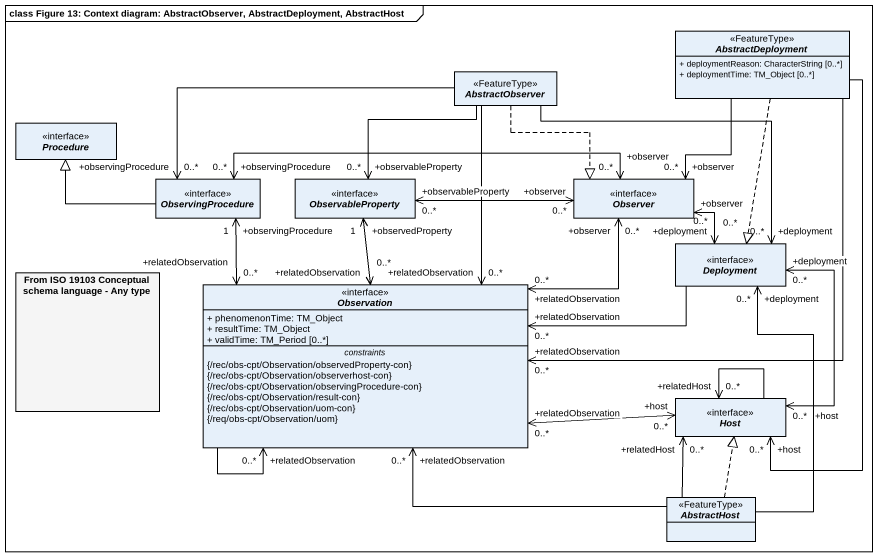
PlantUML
@startuml
mainframe class Figure 13: Context diagram: AbstractObserver, AbstractDeployment, AbstractHost
allowmixing
hide circle
hide empty members
skinparam classAttributeIconSize 0
abstract class AbstractDeployment <<FeatureType>> {
  + deploymentReason: CharacterString [0..*]
  + deploymentTime: TM_Object [0..*]
}
abstract class AbstractObserver <<FeatureType>>
interface Procedure
interface ObservingProcedure
interface ObservableProperty
interface Observer
interface Deployment
rectangle "From ISO 19103 Conceptual schema language - Any type" as From_ISO_19103_Conceptual #F5F5F5
interface Observation {
  + phenomenonTime: TM_Object
  + resultTime: TM_Object
  + validTime: TM_Period [0..*]
  -- constraints --
  {/rec/obs-cpt/Observation/observedProperty-con}
  {/rec/obs-cpt/Observation/observerhost-con}
  {/rec/obs-cpt/Observation/observingProcedure-con}
  {/rec/obs-cpt/Observation/result-con}
  {/rec/obs-cpt/Observation/uom-con}
  {/req/obs-cpt/Observation/uom}
}
interface Host
abstract class AbstractHost <<FeatureType>>
AbstractDeployment --> "+observer\n0..*" Observer
AbstractDeployment ..|> Deployment
AbstractDeployment --> "+relatedObservation\n0..*" Observation
AbstractDeployment --> "+host\n0..*" Host
AbstractObserver -left-> "+observingProcedure\n0..*" ObservingProcedure
AbstractObserver --> "+observableProperty\n0..*" ObservableProperty
AbstractObserver ..|> Observer
AbstractObserver --> "+deployment\n0..*" Deployment
AbstractObserver --> "+relatedObservation\n0..*" Observation
ObservingProcedure -left-|> Procedure
Observer "+observer\n0..*" <-left-> "+observingProcedure\n0..*" ObservingProcedure
Observer "+observer\n0..*" <-left-> "+observableProperty\n0..*" ObservableProperty
Observer "+observer\n0..*" <--> "+deployment\n0..*" Deployment
Deployment -left-> "+relatedObservation\n0..*" Observation
Observation "+relatedObservation\n0..*" <-up-> "+observingProcedure\n1" ObservingProcedure
Observation "+relatedObservation\n0..*" <-up-> "+observedProperty\n1" ObservableProperty
Observation "+relatedObservation\n0..*" <-up-> "+observer\n0..*" Observer
Observation --> "+relatedObservation\n0..*" Observation
Host "+host\n0..*" <-up-> "+deployment\n0..*" Deployment
Host "+host\n0..*" <-left-> "+relatedObservation\n0..*" Observation
Host --> "+relatedHost\n0..*" Host
AbstractHost -up-> "+deployment\n0..*" Deployment
AbstractHost -left-> "+relatedObservation\n0..*" Observation
AbstractHost -up-> "+relatedHost\n0..*" Host
AbstractHost .up.|> Host
@enduml
